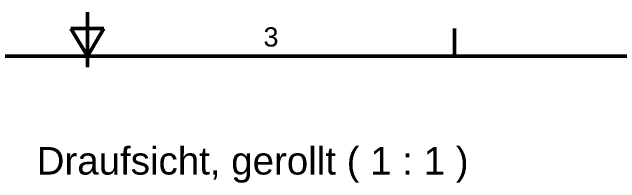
# Model space of a CAD drawing. Header units: inches. Extents: x 0.8 to 17.2, y 0.6 to 12.1.
# Drawn here: x 8.47 to 12.814, y 10.891 to 12.112 of the extents above; entities that cross this region are included whole.
import ezdxf
from ezdxf.enums import TextEntityAlignment as Align

# ---------------------------------------------------------------- set-up
doc = ezdxf.new("R2010")
doc.units = ezdxf.units.IN
doc.header["$MEASUREMENT"] = 0
doc.layers.add('RAHMEN', color=7, linetype='Continuous', lineweight=50)
doc.layers.add('TEXT', color=7, linetype='Continuous', lineweight=18)
doc.styles.add('ISO_14', font='arial.ttf')
doc.styles.add('ISO_20', font='arial.ttf')

msp = doc.modelspace()

# ---------------------------------------------------------------- linework, layer by layer
at = {"layer": 'RAHMEN'}
for p, q in [((9.00787, 12.1122), (9.00787, 11.7185)), ((9.12598, 11.99409), (8.88976, 11.99409)), ((8.88976, 11.99409), (9.00787, 11.79724)), ((9.00787, 11.79724), (9.12598, 11.99409)), ((9.00787, 11.79724), (9.00787, 11.99409)), ((11.63255, 11.79724), (11.63255, 11.99409)), ((16.88189, 11.79724), (1.13386, 11.79724))]:
    msp.add_line(p, q, dxfattribs=at)

# ---------------------------------------------------------------- texts
at = {"layer": 'RAHMEN', "style": 'ISO_14'}
msp.add_text('3', height=0.1378, dxfattribs=at).set_placement((10.32021, 11.93504), align=Align.MIDDLE_CENTER)
at = {"layer": 'TEXT', "style": 'ISO_20'}
msp.add_text('Draufsicht, gerollt ( 1 : 1 )', height=0.1968504, dxfattribs=at).set_placement((10.18898, 11.04921), align=Align.MIDDLE_CENTER)

doc.saveas('drawing.dxf')
